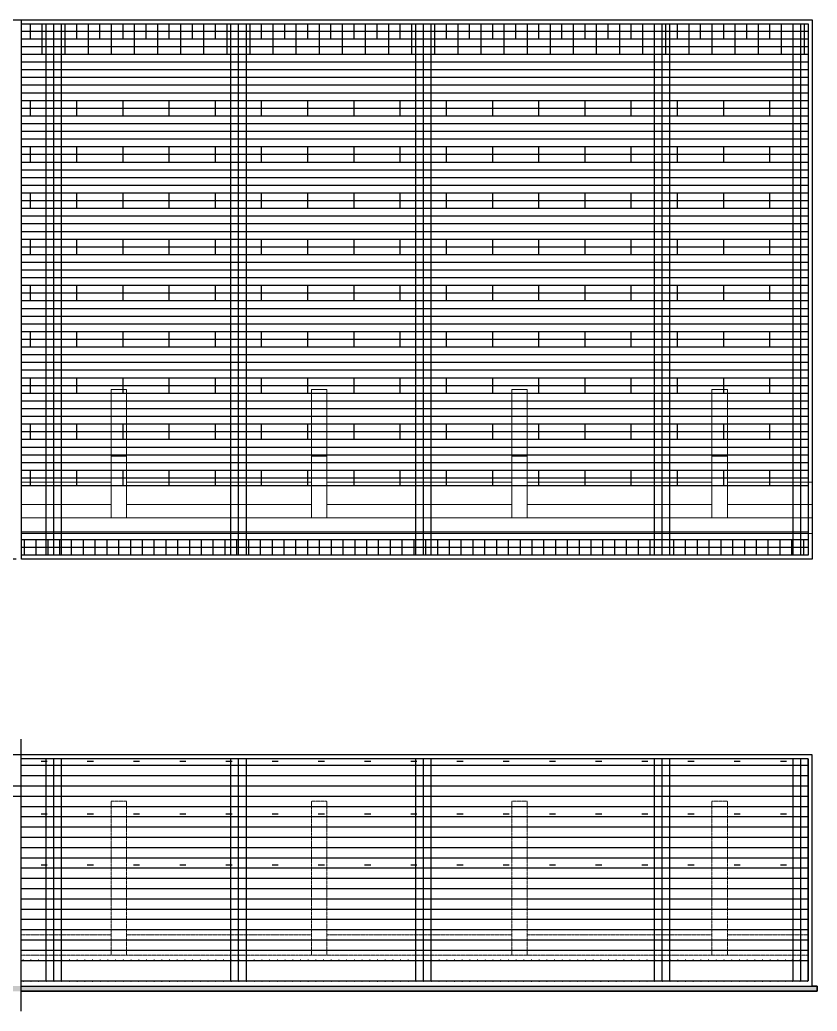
# Model space of a CAD drawing. Header units: centimetres. Extents: x 21448 to 61951, y 7284 to 18464.
# Drawn here: x 52385 to 53938, y 12586 to 14517 of the extents above; entities that cross this region are included whole.
import ezdxf

# ---------------------------------------------------------------- set-up
doc = ezdxf.new("R2010")
doc.units = ezdxf.units.CM
doc.header["$MEASUREMENT"] = 0
doc.linetypes.add('HIDDEN', pattern=[0.375, 0.25, -0.125])
for name, color, linetype, lineweight in [('HATCH', 250, 'Continuous', 9), ('KHUAT', 254, 'HIDDEN', 15), ('THAY', 7, 'Continuous', 25), ('THEPDAI', 3, 'Continuous', 30), ('THEPDOC', 1, 'Continuous', 40)]:
    doc.layers.add(name, color=color, linetype=linetype, lineweight=lineweight)
doc.layers.add('Thep chu', color=1, linetype='Continuous')

msp = doc.modelspace()

# ---------------------------------------------------------------- hatches: boundary and pattern name
at = {"layer": 'HATCH'}
h = msp.add_hatch(dxfattribs=at)
h.set_pattern_fill('AR-CONC', color=256, style=0)
h.set_pattern_definition([(50, (0, 0), (7.1726018, -0.62752135), [0.75, -8.25]), (355, (0, 0), (-1.3875133, 7.5219213), [0.6, -6.6]), (100.4514, (0.598, -0.052), (5.7850938, 6.8943954), [0.6374019, -7.0114211]), (46.1842, (0, 2), (10.6724105, -1.6551901), [1.125, -12.375]), (96.6356, (0.889, 1.862), (9.346627, 9.7411787), [0.9561029, -10.51713]), (351.1842, (0, 2), (9.3466195, 9.741186), [0.9, -9.9]), (21, (1, 1.5), (5.9690705, -4.0261889), [0.75, -8.25]), (326, (1, 1.5), (2.4331533, 7.25150045), [0.6, -6.6]), (71.4514, (1.4974, 1.1645), (8.4022263, 3.225305), [0.6374019, -7.0114211]), (37.5, (0, 0), (0.12159855, 3.32893854), [0, -6.52, 0, -6.7, 0, -6.625]), (7.5, (0, 0), (2.63069537, 3.94411712), [0, -3.82, 0, -6.37, 0, -2.525]), (327.5, (-2.23, 0), (5.33822436, -0.22554872), [0, -2.5, 0, -7.8, 0, -10.35]), (317.5, (-3.23, 0), (5.8318617, 1.00104982), [0, -3.25, 0, -5.18, 0, -7.35])])
h.paths.add_polyline_path([(53937.9, 12634.9), (50827.9, 12634.9), (50827.9, 12624.9), (53937.9, 12624.9)])

# ---------------------------------------------------------------- linework, layer by layer
at = {"layer": 'KHUAT', "color": 4, "linetype": 'ByBlock'}
for p, q in [((52592.9, 13796.5), (52562.9, 13796.5)), ((52562.9, 13546.5), (52562.9, 13796.5)), ((52592.9, 13546.5), (52592.9, 13796.5)), ((52982.9, 13796.5), (52952.9, 13796.5)), ((52952.9, 13546.5), (52952.9, 13796.5)), ((52982.9, 13546.5), (52982.9, 13796.5)), ((53372.9, 13796.5), (53342.9, 13796.5)), ((53342.9, 13546.5), (53342.9, 13796.5)), ((53372.9, 13546.5), (53372.9, 13796.5)), ((53762.9, 13796.5), (53732.9, 13796.5)), ((53732.9, 13546.5), (53732.9, 13796.5)), ((53762.9, 13546.5), (53762.9, 13796.5)), ((52592.9, 13666.5), (52562.9, 13666.5)), ((52982.9, 13666.5), (52952.9, 13666.5)), ((53372.9, 13666.5), (53342.9, 13666.5)), ((53762.9, 13666.5), (53732.9, 13666.5)), ((52562.9, 13616.5), (52387.9, 13616.5)), ((52952.9, 13616.5), (52592.9, 13616.5)), ((53342.9, 13616.5), (52982.9, 13616.5)), ((53732.9, 13616.5), (53372.9, 13616.5)), ((53927.9, 13616.5), (53762.9, 13616.5)), ((52562.9, 13572.5), (52387.9, 13572.5)), ((52952.9, 13572.5), (52592.9, 13572.5)), ((53342.9, 13572.5), (52982.9, 13572.5)), ((53732.9, 13572.5), (53372.9, 13572.5)), ((53927.9, 13572.5), (53762.9, 13572.5)), ((53927.9, 13546.5), (52387.9, 13546.5)), ((53927.9, 13516.5), (52387.9, 13516.5))]:
    msp.add_line(p, q, dxfattribs=at)
at = {"layer": 'KHUAT', "color": 3}
for p, q in [((52562.9, 12994.9), (52562.9, 12694.9)), ((52562.9, 12994.9), (52592.9, 12994.9)), ((52592.9, 12994.9), (52592.9, 12694.9)), ((52952.9, 12994.9), (52952.9, 12694.9)), ((52952.9, 12994.9), (52982.9, 12994.9)), ((52982.9, 12994.9), (52982.9, 12694.9)), ((53342.9, 12994.9), (53342.9, 12694.9)), ((53342.9, 12994.9), (53372.9, 12994.9)), ((53372.9, 12994.9), (53372.9, 12694.9)), ((53732.9, 12994.9), (53732.9, 12694.9)), ((53732.9, 12994.9), (53762.9, 12994.9)), ((53762.9, 12994.9), (53762.9, 12694.9))]:
    msp.add_line(p, q, dxfattribs=at)
at = {"layer": 'KHUAT'}
for p, q in [((52386.8, 12734.9), (52562.9, 12734.9)), ((52592.9, 12734.9), (52952.9, 12734.9)), ((52982.9, 12734.9), (53342.9, 12734.9)), ((53372.9, 12734.9), (53732.9, 12734.9)), ((53762.9, 12734.9), (53920.4, 12734.9)), ((52386.8, 12694.9), (53920.4, 12694.9))]:
    msp.add_line(p, q, dxfattribs=at)
at = {"layer": 'THAY'}
for p, q in [((52387.9, 13466.5), (52387.9, 14516.5)), ((52386.8, 13115.9), (52386.8, 12586)), ((53927.9, 13084.9), (50837.9, 13084.9)), ((53927.9, 12634.9), (53927.9, 13084.9)), ((52386.8, 12634.9), (53927.9, 12634.9)), ((53937.9, 12634.9), (53927.9, 12634.9)), ((53937.9, 12624.9), (53937.9, 12634.9)), ((52386.8, 12624.9), (53937.9, 12624.9))]:
    msp.add_line(p, q, dxfattribs=at)
for points in [[(52377.9, 13466.5), (50837.9, 13466.5), (50837.9, 14516.5), (53927.9, 14516.5), (53927.9, 13466.5), (52387.9, 13466.5)], [(52386.8, 12634.9), (53937.9, 12634.9), (53937.9, 12624.9), (52386.8, 12624.9)]]:
    msp.add_lwpolyline(points, dxfattribs=at)
at = {"layer": 'Thep chu'}
for p, q in [((52387.9, 14509), (53920.4, 14509)), ((52435.4, 14509), (52435.4, 13474)), ((52450.4, 14509), (52450.4, 13474)), ((52465.4, 14509), (52465.4, 13474)), ((52795.4, 14509), (52795.4, 13474)), ((52810.4, 14509), (52810.4, 13474)), ((52825.4, 14509), (52825.4, 13474)), ((53155.4, 14509), (53155.4, 13474)), ((53170.4, 14509), (53170.4, 13474)), ((53185.4, 14509), (53185.4, 13474)), ((53620.4, 14509), (53620.4, 13474)), ((53635.4, 14509), (53635.4, 13474)), ((53650.4, 14509), (53650.4, 13474)), ((53890.4, 14509), (53890.4, 13474)), ((53905.4, 14509), (53905.4, 13474)), ((53920.4, 14509), (53920.4, 13474)), ((53920.4, 14494), (52387.9, 14494)), ((53920.4, 14479), (52387.9, 14479)), ((53920.4, 14464), (52387.9, 14464)), ((53920.4, 14449), (52387.9, 14449)), ((53920.4, 14434), (52387.9, 14434)), ((53920.4, 14419), (52387.9, 14419)), ((53920.4, 14404), (52387.9, 14404)), ((53920.4, 14389), (52387.9, 14389)), ((53920.4, 14374), (52387.9, 14374)), ((53920.4, 14359), (52387.9, 14359)), ((53920.4, 14344), (52387.9, 14344)), ((53920.4, 14329), (52387.9, 14329)), ((53920.4, 14314), (52387.9, 14314)), ((53920.4, 14299), (52387.9, 14299)), ((53920.4, 14284), (52387.9, 14284)), ((53920.4, 14269), (52387.9, 14269)), ((53920.4, 14254), (52387.9, 14254)), ((53920.4, 14239), (52387.9, 14239)), ((53920.4, 14224), (52387.9, 14224)), ((53920.4, 14209), (52387.9, 14209)), ((53920.4, 14194), (52387.9, 14194)), ((53920.4, 14179), (52387.9, 14179)), ((53920.4, 14164), (52387.9, 14164)), ((53920.4, 14149), (52387.9, 14149)), ((53920.4, 14134), (52387.9, 14134)), ((53920.4, 14119), (52387.9, 14119)), ((53920.4, 14104), (52387.9, 14104)), ((53920.4, 14089), (52387.9, 14089)), ((53920.4, 14074), (52387.9, 14074)), ((53920.4, 14059), (52387.9, 14059)), ((53920.4, 14044), (52387.9, 14044)), ((53920.4, 14029), (52387.9, 14029)), ((53920.4, 14014), (52387.9, 14014)), ((53920.4, 13999), (52387.9, 13999)), ((53920.4, 13984), (52387.9, 13984)), ((53920.4, 13969), (52387.9, 13969)), ((53920.4, 13954), (52387.9, 13954)), ((53920.4, 13939), (52387.9, 13939)), ((53920.4, 13924), (52387.9, 13924)), ((53920.4, 13909), (52387.9, 13909)), ((53920.4, 13894), (52387.9, 13894)), ((53920.4, 13879), (52387.9, 13879)), ((53920.4, 13864), (52387.9, 13864)), ((53920.4, 13849), (52387.9, 13849)), ((53920.4, 13834), (52387.9, 13834)), ((53920.4, 13819), (52387.9, 13819)), ((53920.4, 13804), (52387.9, 13804)), ((53920.4, 13789), (52387.9, 13789)), ((53920.4, 13774), (52387.9, 13774)), ((53920.4, 13759), (52387.9, 13759)), ((53920.4, 13744), (52387.9, 13744)), ((53920.4, 13729), (52387.9, 13729)), ((53920.4, 13714), (52387.9, 13714)), ((53920.4, 13699), (52387.9, 13699)), ((53920.4, 13684), (52387.9, 13684)), ((53920.4, 13669), (52387.9, 13669)), ((53920.4, 13654), (52387.9, 13654)), ((53920.4, 13639), (52387.9, 13639)), ((53920.4, 13624), (52387.9, 13624)), ((53920.4, 13609), (52387.9, 13609)), ((53920.4, 13519), (52387.9, 13519)), ((53920.4, 13504), (52387.9, 13504)), ((53920.4, 13489), (52387.9, 13489)), ((53920.4, 13474), (52387.9, 13474)), ((53920.4, 13077.4), (52386.8, 13077.4)), ((52435.4, 13077.4), (52435.4, 12644.9)), ((52450.4, 13077.4), (52450.4, 12644.9)), ((52465.4, 13077.4), (52465.4, 12644.9)), ((52795.4, 13077.4), (52795.4, 12644.9)), ((52810.4, 13077.4), (52810.4, 12644.9)), ((52825.4, 13077.4), (52825.4, 12644.9)), ((53155.4, 13077.4), (53155.4, 12644.9)), ((53170.4, 13077.4), (53170.4, 12644.9)), ((53185.4, 13077.4), (53185.4, 12644.9)), ((53620.4, 13077.4), (53620.4, 12644.9)), ((53635.4, 13077.4), (53635.4, 12644.9)), ((53650.4, 13077.4), (53650.4, 12644.9)), ((53890.4, 13077.4), (53890.4, 12644.9)), ((53905.4, 13077.4), (53905.4, 12644.9)), ((53920.4, 12644.9), (53920.4, 13077.4)), ((53920.4, 13077.4), (53920.4, 12644.9)), ((52386.8, 13064.9), (53920.4, 13064.9)), ((52386.8, 13044.9), (53920.4, 13044.9)), ((50845.4, 13024.9), (53920.4, 13024.9)), ((50845.4, 13004.9), (53920.4, 13004.9)), ((52386.8, 12984.9), (53920.4, 12984.9)), ((52386.8, 12964.9), (53920.4, 12964.9)), ((52386.8, 12944.9), (53920.4, 12944.9)), ((52386.8, 12924.9), (53920.4, 12924.9)), ((52386.8, 12904.9), (53920.4, 12904.9)), ((52386.8, 12884.9), (53920.4, 12884.9)), ((52386.8, 12864.9), (53920.4, 12864.9)), ((52386.8, 12844.9), (53920.4, 12844.9)), ((52386.8, 12824.9), (53920.4, 12824.9)), ((52386.8, 12804.9), (53920.4, 12804.9)), ((52386.8, 12784.9), (53920.4, 12784.9)), ((52386.8, 12764.9), (53920.4, 12764.9)), ((52386.8, 12744.9), (53920.4, 12744.9)), ((52386.8, 12724.9), (53920.4, 12724.9)), ((52386.8, 12704.9), (53920.4, 12704.9)), ((52386.8, 12684.9), (53920.4, 12684.9)), ((52386.8, 12644.9), (53920.4, 12644.9))]:
    msp.add_line(p, q, dxfattribs=at)
at = {"layer": 'THEPDAI'}
for p, q in [((52405.2, 14509), (52405.2, 14479)), ((52427.7, 14509), (52427.7, 14449)), ((52450.2, 14509), (52450.2, 14479)), ((52472.7, 14509), (52472.7, 14449)), ((52495.2, 14509), (52495.2, 14479)), ((52517.7, 14509), (52517.7, 14449)), ((52540.2, 14509), (52540.2, 14479)), ((52562.7, 14509), (52562.7, 14449)), ((52585.2, 14509), (52585.2, 14479)), ((52607.7, 14509), (52607.7, 14449)), ((52630.2, 14509), (52630.2, 14479)), ((52652.7, 14509), (52652.7, 14449)), ((52675.2, 14509), (52675.2, 14479)), ((52697.7, 14509), (52697.7, 14449)), ((52720.2, 14509), (52720.2, 14479)), ((52742.7, 14509), (52742.7, 14449)), ((52765.2, 14509), (52765.2, 14479)), ((52787.7, 14509), (52787.7, 14449)), ((52810.2, 14509), (52810.2, 14479)), ((52832.7, 14509), (52832.7, 14449)), ((52855.2, 14509), (52855.2, 14479)), ((52877.7, 14509), (52877.7, 14449)), ((52900.2, 14509), (52900.2, 14479)), ((52922.7, 14509), (52922.7, 14449)), ((52945.2, 14509), (52945.2, 14479)), ((52967.7, 14509), (52967.7, 14449)), ((52990.2, 14509), (52990.2, 14479)), ((53012.7, 14509), (53012.7, 14449)), ((53035.2, 14509), (53035.2, 14479)), ((53057.7, 14509), (53057.7, 14449)), ((53080.2, 14509), (53080.2, 14479)), ((53102.7, 14509), (53102.7, 14449)), ((53125.2, 14509), (53125.2, 14479)), ((53147.7, 14509), (53147.7, 14449)), ((53170.2, 14509), (53170.2, 14479)), ((53192.7, 14509), (53192.7, 14449)), ((53215.2, 14509), (53215.2, 14479)), ((53237.7, 14509), (53237.7, 14449)), ((53260.2, 14509), (53260.2, 14479)), ((53282.7, 14509), (53282.7, 14449)), ((53305.2, 14509), (53305.2, 14479)), ((53327.7, 14509), (53327.7, 14449)), ((53350.2, 14509), (53350.2, 14479)), ((53372.7, 14509), (53372.7, 14449)), ((53395.2, 14509), (53395.2, 14479)), ((53417.7, 14509), (53417.7, 14449)), ((53440.2, 14509), (53440.2, 14479)), ((53462.7, 14509), (53462.7, 14449)), ((53485.2, 14509), (53485.2, 14479)), ((53507.7, 14509), (53507.7, 14449)), ((53530.2, 14509), (53530.2, 14479)), ((53552.7, 14509), (53552.7, 14449)), ((53575.2, 14509), (53575.2, 14479)), ((53597.7, 14509), (53597.7, 14449)), ((53620.2, 14509), (53620.2, 14479)), ((53642.7, 14509), (53642.7, 14449)), ((53665.2, 14509), (53665.2, 14479)), ((53687.7, 14509), (53687.7, 14449)), ((53710.2, 14509), (53710.2, 14479)), ((53732.7, 14509), (53732.7, 14449)), ((53755.2, 14509), (53755.2, 14479)), ((53777.7, 14509), (53777.7, 14449)), ((53800.2, 14509), (53800.2, 14479)), ((53822.7, 14509), (53822.7, 14449)), ((53845.2, 14509), (53845.2, 14479)), ((53867.7, 14509), (53867.7, 14449)), ((53890.2, 14509), (53890.2, 14479)), ((53912.7, 14509), (53912.7, 14449)), ((52405.2, 14359), (52405.2, 14329)), ((52495.2, 14359), (52495.2, 14329)), ((52585.2, 14359), (52585.2, 14329)), ((52675.2, 14359), (52675.2, 14329)), ((52765.2, 14359), (52765.2, 14329)), ((52855.2, 14359), (52855.2, 14329)), ((52945.2, 14359), (52945.2, 14329)), ((53035.2, 14359), (53035.2, 14329)), ((53125.2, 14359), (53125.2, 14329)), ((53215.2, 14359), (53215.2, 14329)), ((53305.2, 14359), (53305.2, 14329)), ((53395.2, 14359), (53395.2, 14329)), ((53485.2, 14359), (53485.2, 14329)), ((53575.2, 14359), (53575.2, 14329)), ((53665.2, 14359), (53665.2, 14329)), ((53755.2, 14359), (53755.2, 14329)), ((53845.2, 14359), (53845.2, 14329)), ((52405.2, 14269), (52405.2, 14239)), ((52495.2, 14269), (52495.2, 14239)), ((52585.2, 14269), (52585.2, 14239)), ((52675.2, 14269), (52675.2, 14239)), ((52765.2, 14269), (52765.2, 14239)), ((52855.2, 14269), (52855.2, 14239)), ((52945.2, 14269), (52945.2, 14239)), ((53035.2, 14269), (53035.2, 14239)), ((53125.2, 14269), (53125.2, 14239)), ((53215.2, 14269), (53215.2, 14239)), ((53305.2, 14269), (53305.2, 14239)), ((53395.2, 14269), (53395.2, 14239)), ((53485.2, 14269), (53485.2, 14239)), ((53575.2, 14269), (53575.2, 14239)), ((53665.2, 14269), (53665.2, 14239)), ((53755.2, 14269), (53755.2, 14239)), ((53845.2, 14269), (53845.2, 14239)), ((52405.2, 14179), (52405.2, 14149)), ((52495.2, 14179), (52495.2, 14149)), ((52585.2, 14179), (52585.2, 14149)), ((52675.2, 14179), (52675.2, 14149)), ((52765.2, 14179), (52765.2, 14149)), ((52855.2, 14179), (52855.2, 14149)), ((52945.2, 14179), (52945.2, 14149)), ((53035.2, 14179), (53035.2, 14149)), ((53125.2, 14179), (53125.2, 14149)), ((53215.2, 14179), (53215.2, 14149)), ((53305.2, 14179), (53305.2, 14149)), ((53395.2, 14179), (53395.2, 14149)), ((53485.2, 14179), (53485.2, 14149)), ((53575.2, 14179), (53575.2, 14149)), ((53665.2, 14179), (53665.2, 14149)), ((53755.2, 14179), (53755.2, 14149)), ((53845.2, 14179), (53845.2, 14149)), ((52405.2, 14089), (52405.2, 14059)), ((52495.2, 14089), (52495.2, 14059)), ((52585.2, 14089), (52585.2, 14059)), ((52675.2, 14089), (52675.2, 14059)), ((52765.2, 14089), (52765.2, 14059)), ((52855.2, 14089), (52855.2, 14059)), ((52945.2, 14089), (52945.2, 14059)), ((53035.2, 14089), (53035.2, 14059)), ((53125.2, 14089), (53125.2, 14059)), ((53215.2, 14089), (53215.2, 14059)), ((53305.2, 14089), (53305.2, 14059)), ((53395.2, 14089), (53395.2, 14059)), ((53485.2, 14089), (53485.2, 14059)), ((53575.2, 14089), (53575.2, 14059)), ((53665.2, 14089), (53665.2, 14059)), ((53755.2, 14089), (53755.2, 14059)), ((53845.2, 14089), (53845.2, 14059)), ((52405.2, 13999), (52405.2, 13969)), ((52495.2, 13999), (52495.2, 13969)), ((52585.2, 13999), (52585.2, 13969)), ((52675.2, 13999), (52675.2, 13969)), ((52765.2, 13999), (52765.2, 13969)), ((52855.2, 13999), (52855.2, 13969)), ((52945.2, 13999), (52945.2, 13969)), ((53035.2, 13999), (53035.2, 13969)), ((53125.2, 13999), (53125.2, 13969)), ((53215.2, 13999), (53215.2, 13969)), ((53305.2, 13999), (53305.2, 13969)), ((53395.2, 13999), (53395.2, 13969)), ((53485.2, 13999), (53485.2, 13969)), ((53575.2, 13999), (53575.2, 13969)), ((53665.2, 13999), (53665.2, 13969)), ((53755.2, 13999), (53755.2, 13969)), ((53845.2, 13999), (53845.2, 13969)), ((52405.2, 13909), (52405.2, 13879)), ((52495.2, 13909), (52495.2, 13879)), ((52585.2, 13909), (52585.2, 13879)), ((52675.2, 13909), (52675.2, 13879)), ((52765.2, 13909), (52765.2, 13879)), ((52855.2, 13909), (52855.2, 13879)), ((52945.2, 13909), (52945.2, 13879)), ((53035.2, 13909), (53035.2, 13879)), ((53125.2, 13909), (53125.2, 13879)), ((53215.2, 13909), (53215.2, 13879)), ((53305.2, 13909), (53305.2, 13879)), ((53395.2, 13909), (53395.2, 13879)), ((53485.2, 13909), (53485.2, 13879)), ((53575.2, 13909), (53575.2, 13879)), ((53665.2, 13909), (53665.2, 13879)), ((53755.2, 13909), (53755.2, 13879)), ((53845.2, 13909), (53845.2, 13879)), ((52405.2, 13819), (52405.2, 13789)), ((52495.2, 13819), (52495.2, 13789)), ((52585.2, 13819), (52585.2, 13789)), ((52675.2, 13819), (52675.2, 13789)), ((52765.2, 13819), (52765.2, 13789)), ((52855.2, 13819), (52855.2, 13789)), ((52945.2, 13819), (52945.2, 13789)), ((53035.2, 13819), (53035.2, 13789)), ((53125.2, 13819), (53125.2, 13789)), ((53215.2, 13819), (53215.2, 13789)), ((53305.2, 13819), (53305.2, 13789)), ((53395.2, 13819), (53395.2, 13789)), ((53485.2, 13819), (53485.2, 13789)), ((53575.2, 13819), (53575.2, 13789)), ((53665.2, 13819), (53665.2, 13789)), ((53755.2, 13819), (53755.2, 13789)), ((53845.2, 13819), (53845.2, 13789)), ((52405.2, 13729), (52405.2, 13699)), ((52495.2, 13729), (52495.2, 13699)), ((52585.2, 13729), (52585.2, 13699)), ((52675.2, 13729), (52675.2, 13699)), ((52765.2, 13729), (52765.2, 13699)), ((52855.2, 13729), (52855.2, 13699)), ((52945.2, 13729), (52945.2, 13699)), ((53035.2, 13729), (53035.2, 13699)), ((53125.2, 13729), (53125.2, 13699)), ((53215.2, 13729), (53215.2, 13699)), ((53305.2, 13729), (53305.2, 13699)), ((53395.2, 13729), (53395.2, 13699)), ((53485.2, 13729), (53485.2, 13699)), ((53575.2, 13729), (53575.2, 13699)), ((53665.2, 13729), (53665.2, 13699)), ((53755.2, 13729), (53755.2, 13699)), ((53845.2, 13729), (53845.2, 13699)), ((52405.2, 13639), (52405.2, 13609)), ((52495.2, 13639), (52495.2, 13609)), ((52585.2, 13639), (52585.2, 13609)), ((52675.2, 13639), (52675.2, 13609)), ((52765.2, 13639), (52765.2, 13609)), ((52855.2, 13639), (52855.2, 13609)), ((52945.2, 13639), (52945.2, 13609)), ((53035.2, 13639), (53035.2, 13609)), ((53125.2, 13639), (53125.2, 13609)), ((53215.2, 13639), (53215.2, 13609)), ((53305.2, 13639), (53305.2, 13609)), ((53395.2, 13639), (53395.2, 13609)), ((53485.2, 13639), (53485.2, 13609)), ((53575.2, 13639), (53575.2, 13609)), ((53665.2, 13639), (53665.2, 13609)), ((53755.2, 13639), (53755.2, 13609)), ((53845.2, 13639), (53845.2, 13609)), ((52393.7, 13474), (52393.7, 13504)), ((52416.7, 13474), (52416.7, 13504)), ((52439.7, 13474), (52439.7, 13504)), ((52462.7, 13474), (52462.7, 13504)), ((52485.7, 13474), (52485.7, 13504)), ((52508.7, 13474), (52508.7, 13504)), ((52531.7, 13474), (52531.7, 13504)), ((52554.7, 13474), (52554.7, 13504)), ((52577.7, 13474), (52577.7, 13504)), ((52600.7, 13474), (52600.7, 13504)), ((52623.7, 13474), (52623.7, 13504)), ((52646.7, 13474), (52646.7, 13504)), ((52669.7, 13474), (52669.7, 13504)), ((52692.7, 13474), (52692.7, 13504)), ((52715.7, 13474), (52715.7, 13504)), ((52738.7, 13474), (52738.7, 13504)), ((52761.7, 13474), (52761.7, 13504)), ((52784.7, 13474), (52784.7, 13504)), ((52807.7, 13474), (52807.7, 13504)), ((52830.7, 13474), (52830.7, 13504)), ((52853.7, 13474), (52853.7, 13504)), ((52876.7, 13474), (52876.7, 13504)), ((52899.7, 13474), (52899.7, 13504)), ((52922.7, 13474), (52922.7, 13504)), ((52945.7, 13474), (52945.7, 13504)), ((52968.7, 13474), (52968.7, 13504)), ((52991.7, 13474), (52991.7, 13504)), ((53014.7, 13474), (53014.7, 13504)), ((53037.7, 13474), (53037.7, 13504)), ((53060.7, 13474), (53060.7, 13504)), ((53083.7, 13474), (53083.7, 13504)), ((53106.7, 13474), (53106.7, 13504)), ((53129.7, 13474), (53129.7, 13504)), ((53152.7, 13474), (53152.7, 13504)), ((53175.7, 13474), (53175.7, 13504)), ((53198.7, 13474), (53198.7, 13504)), ((53221.7, 13474), (53221.7, 13504)), ((53244.7, 13474), (53244.7, 13504)), ((53267.7, 13474), (53267.7, 13504)), ((53290.7, 13474), (53290.7, 13504)), ((53313.7, 13474), (53313.7, 13504)), ((53336.7, 13474), (53336.7, 13504)), ((53359.7, 13474), (53359.7, 13504)), ((53382.7, 13474), (53382.7, 13504)), ((53405.7, 13474), (53405.7, 13504)), ((53428.7, 13474), (53428.7, 13504)), ((53451.7, 13474), (53451.7, 13504)), ((53474.7, 13474), (53474.7, 13504)), ((53497.7, 13474), (53497.7, 13504)), ((53520.7, 13474), (53520.7, 13504)), ((53543.7, 13474), (53543.7, 13504)), ((53566.7, 13474), (53566.7, 13504)), ((53589.7, 13474), (53589.7, 13504)), ((53612.7, 13474), (53612.7, 13504)), ((53635.7, 13474), (53635.7, 13504)), ((53658.7, 13474), (53658.7, 13504)), ((53681.7, 13474), (53681.7, 13504)), ((53704.7, 13474), (53704.7, 13504)), ((53727.7, 13474), (53727.7, 13504)), ((53750.7, 13474), (53750.7, 13504)), ((53773.7, 13474), (53773.7, 13504)), ((53796.7, 13474), (53796.7, 13504)), ((53819.7, 13474), (53819.7, 13504)), ((53842.7, 13474), (53842.7, 13504)), ((53865.7, 13474), (53865.7, 13504)), ((53888.7, 13474), (53888.7, 13504)), ((53911.7, 13474), (53911.7, 13504)), ((52426.2, 13073), (52438.2, 13073)), ((52516.2, 13073), (52528.2, 13073)), ((52606.2, 13073), (52618.2, 13073)), ((52696.2, 13073), (52708.2, 13073)), ((52786.2, 13073), (52798.2, 13073)), ((52876.2, 13073), (52888.2, 13073)), ((52966.2, 13073), (52978.2, 13073)), ((53056.2, 13073), (53068.2, 13073)), ((53146.2, 13073), (53158.2, 13073)), ((53236.2, 13073), (53248.2, 13073)), ((53326.2, 13073), (53338.2, 13073)), ((53416.2, 13073), (53428.2, 13073)), ((53506.2, 13073), (53518.2, 13073)), ((53596.2, 13073), (53608.2, 13073)), ((53686.2, 13073), (53698.2, 13073)), ((53776.2, 13073), (53788.2, 13073)), ((53866.2, 13073), (53878.2, 13073)), ((52426.2, 12970.3), (52438.2, 12970.3)), ((52516.2, 12970.3), (52528.2, 12970.3)), ((52606.2, 12970.3), (52618.2, 12970.3)), ((52696.2, 12970.3), (52708.2, 12970.3)), ((52786.2, 12970.3), (52798.2, 12970.3)), ((52876.2, 12970.3), (52888.2, 12970.3)), ((52966.2, 12970.3), (52978.2, 12970.3)), ((53056.2, 12970.3), (53068.2, 12970.3)), ((53146.2, 12970.3), (53158.2, 12970.3)), ((53236.2, 12970.3), (53248.2, 12970.3)), ((53326.2, 12970.3), (53338.2, 12970.3)), ((53416.2, 12970.3), (53428.2, 12970.3)), ((53506.2, 12970.3), (53518.2, 12970.3)), ((53596.2, 12970.3), (53608.2, 12970.3)), ((53686.2, 12970.3), (53698.2, 12970.3)), ((53776.2, 12970.3), (53788.2, 12970.3)), ((53866.2, 12970.3), (53878.2, 12970.3)), ((52426.2, 12870.7), (52438.2, 12870.7)), ((52516.2, 12870.7), (52528.2, 12870.7)), ((52606.2, 12870.7), (52618.2, 12870.7)), ((52696.2, 12870.7), (52708.2, 12870.7)), ((52786.2, 12870.7), (52798.2, 12870.7)), ((52876.2, 12870.7), (52888.2, 12870.7)), ((52966.2, 12870.7), (52978.2, 12870.7)), ((53056.2, 12870.7), (53068.2, 12870.7)), ((53146.2, 12870.7), (53158.2, 12870.7)), ((53236.2, 12870.7), (53248.2, 12870.7)), ((53326.2, 12870.7), (53338.2, 12870.7)), ((53416.2, 12870.7), (53428.2, 12870.7)), ((53506.2, 12870.7), (53518.2, 12870.7)), ((53596.2, 12870.7), (53608.2, 12870.7)), ((53686.2, 12870.7), (53698.2, 12870.7)), ((53776.2, 12870.7), (53788.2, 12870.7)), ((53866.2, 12870.7), (53878.2, 12870.7))]:
    msp.add_line(p, q, dxfattribs=at)
at = {"layer": 'THEPDOC', "const_width": 1}
for points in [[(52390.9, 12686.1, -1), (52391.9, 12686.1, -1)], [(52405.9, 12686.1, -1), (52406.9, 12686.1, -1)], [(52420.9, 12686.1, -1), (52421.9, 12686.1, -1)], [(52435.9, 12686.1, -1), (52436.9, 12686.1, -1)], [(52450.9, 12686.1, -1), (52451.9, 12686.1, -1)], [(52465.9, 12686.1, -1), (52466.9, 12686.1, -1)], [(52480.9, 12686.1, -1), (52481.9, 12686.1, -1)], [(52495.9, 12686.1, -1), (52496.9, 12686.1, -1)], [(52510.9, 12686.1, -1), (52511.9, 12686.1, -1)], [(52525.9, 12686.1, -1), (52526.9, 12686.1, -1)], [(52540.9, 12686.1, -1), (52541.9, 12686.1, -1)], [(52555.9, 12686.1, -1), (52556.9, 12686.1, -1)], [(52570.9, 12686.1, -1), (52571.9, 12686.1, -1)], [(52585.9, 12686.1, -1), (52586.9, 12686.1, -1)], [(52600.9, 12686.1, -1), (52601.9, 12686.1, -1)], [(52615.9, 12686.1, -1), (52616.9, 12686.1, -1)], [(52630.9, 12686.1, -1), (52631.9, 12686.1, -1)], [(52645.9, 12686.1, -1), (52646.9, 12686.1, -1)], [(52660.9, 12686.1, -1), (52661.9, 12686.1, -1)], [(52675.9, 12686.1, -1), (52676.9, 12686.1, -1)], [(52690.9, 12686.1, -1), (52691.9, 12686.1, -1)], [(52705.9, 12686.1, -1), (52706.9, 12686.1, -1)], [(52720.9, 12686.1, -1), (52721.9, 12686.1, -1)], [(52735.9, 12686.1, -1), (52736.9, 12686.1, -1)], [(52750.9, 12686.1, -1), (52751.9, 12686.1, -1)], [(52765.9, 12686.1, -1), (52766.9, 12686.1, -1)], [(52780.9, 12686.1, -1), (52781.9, 12686.1, -1)], [(52795.9, 12686.1, -1), (52796.9, 12686.1, -1)], [(52810.9, 12686.1, -1), (52811.9, 12686.1, -1)], [(52825.9, 12686.1, -1), (52826.9, 12686.1, -1)], [(52840.9, 12686.1, -1), (52841.9, 12686.1, -1)], [(52855.9, 12686.1, -1), (52856.9, 12686.1, -1)], [(52870.9, 12686.1, -1), (52871.9, 12686.1, -1)], [(52885.9, 12686.1, -1), (52886.9, 12686.1, -1)], [(52900.9, 12686.1, -1), (52901.9, 12686.1, -1)], [(52915.9, 12686.1, -1), (52916.9, 12686.1, -1)], [(52930.9, 12686.1, -1), (52931.9, 12686.1, -1)], [(52945.9, 12686.1, -1), (52946.9, 12686.1, -1)], [(52960.9, 12686.1, -1), (52961.9, 12686.1, -1)], [(52975.9, 12686.1, -1), (52976.9, 12686.1, -1)], [(52990.9, 12686.1, -1), (52991.9, 12686.1, -1)], [(53005.9, 12686.1, -1), (53006.9, 12686.1, -1)], [(53020.9, 12686.1, -1), (53021.9, 12686.1, -1)], [(53035.9, 12686.1, -1), (53036.9, 12686.1, -1)], [(53050.9, 12686.1, -1), (53051.9, 12686.1, -1)], [(53065.9, 12686.1, -1), (53066.9, 12686.1, -1)], [(53080.9, 12686.1, -1), (53081.9, 12686.1, -1)], [(53095.9, 12686.1, -1), (53096.9, 12686.1, -1)], [(53110.9, 12686.1, -1), (53111.9, 12686.1, -1)], [(53125.9, 12686.1, -1), (53126.9, 12686.1, -1)], [(53140.9, 12686.1, -1), (53141.9, 12686.1, -1)], [(53155.9, 12686.1, -1), (53156.9, 12686.1, -1)], [(53170.9, 12686.1, -1), (53171.9, 12686.1, -1)], [(53185.9, 12686.1, -1), (53186.9, 12686.1, -1)], [(53200.9, 12686.1, -1), (53201.9, 12686.1, -1)], [(53215.9, 12686.1, -1), (53216.9, 12686.1, -1)], [(53230.9, 12686.1, -1), (53231.9, 12686.1, -1)], [(53245.9, 12686.1, -1), (53246.9, 12686.1, -1)], [(53260.9, 12686.1, -1), (53261.9, 12686.1, -1)], [(53275.9, 12686.1, -1), (53276.9, 12686.1, -1)], [(53290.9, 12686.1, -1), (53291.9, 12686.1, -1)], [(53305.9, 12686.1, -1), (53306.9, 12686.1, -1)], [(53320.9, 12686.1, -1), (53321.9, 12686.1, -1)], [(53335.9, 12686.1, -1), (53336.9, 12686.1, -1)], [(53350.9, 12686.1, -1), (53351.9, 12686.1, -1)], [(53365.9, 12686.1, -1), (53366.9, 12686.1, -1)], [(53380.9, 12686.1, -1), (53381.9, 12686.1, -1)], [(53395.9, 12686.1, -1), (53396.9, 12686.1, -1)], [(53410.9, 12686.1, -1), (53411.9, 12686.1, -1)], [(53425.9, 12686.1, -1), (53426.9, 12686.1, -1)], [(53440.9, 12686.1, -1), (53441.9, 12686.1, -1)], [(53455.9, 12686.1, -1), (53456.9, 12686.1, -1)], [(53470.9, 12686.1, -1), (53471.9, 12686.1, -1)], [(53485.9, 12686.1, -1), (53486.9, 12686.1, -1)], [(53500.9, 12686.1, -1), (53501.9, 12686.1, -1)], [(53515.9, 12686.1, -1), (53516.9, 12686.1, -1)], [(53530.9, 12686.1, -1), (53531.9, 12686.1, -1)], [(53545.9, 12686.1, -1), (53546.9, 12686.1, -1)], [(53560.9, 12686.1, -1), (53561.9, 12686.1, -1)], [(53575.9, 12686.1, -1), (53576.9, 12686.1, -1)], [(53590.9, 12686.1, -1), (53591.9, 12686.1, -1)], [(53605.9, 12686.1, -1), (53606.9, 12686.1, -1)], [(53620.9, 12686.1, -1), (53621.9, 12686.1, -1)], [(53635.9, 12686.1, -1), (53636.9, 12686.1, -1)], [(53650.9, 12686.1, -1), (53651.9, 12686.1, -1)], [(53665.9, 12686.1, -1), (53666.9, 12686.1, -1)], [(53680.9, 12686.1, -1), (53681.9, 12686.1, -1)], [(53695.9, 12686.1, -1), (53696.9, 12686.1, -1)], [(53710.9, 12686.1, -1), (53711.9, 12686.1, -1)], [(53725.9, 12686.1, -1), (53726.9, 12686.1, -1)], [(53740.9, 12686.1, -1), (53741.9, 12686.1, -1)], [(53755.9, 12686.1, -1), (53756.9, 12686.1, -1)], [(53770.9, 12686.1, -1), (53771.9, 12686.1, -1)], [(53785.9, 12686.1, -1), (53786.9, 12686.1, -1)], [(53800.9, 12686.1, -1), (53801.9, 12686.1, -1)], [(53815.9, 12686.1, -1), (53816.9, 12686.1, -1)], [(53830.9, 12686.1, -1), (53831.9, 12686.1, -1)], [(53845.9, 12686.1, -1), (53846.9, 12686.1, -1)], [(53860.9, 12686.1, -1), (53861.9, 12686.1, -1)], [(53875.9, 12686.1, -1), (53876.9, 12686.1, -1)], [(53888.9, 12686.1, -1), (53889.9, 12686.1, -1)], [(53903.9, 12686.1, -1), (53904.9, 12686.1, -1)], [(53918.9, 12686.1, -1), (53919.9, 12686.1, -1)], [(52390.9, 12643.8, 1), (52391.9, 12643.8, 1)], [(52405.9, 12643.8, 1), (52406.9, 12643.8, 1)], [(52420.9, 12643.8, 1), (52421.9, 12643.8, 1)], [(52435.9, 12643.8, 1), (52436.9, 12643.8, 1)], [(52450.9, 12643.8, 1), (52451.9, 12643.8, 1)], [(52465.9, 12643.8, 1), (52466.9, 12643.8, 1)], [(52480.9, 12643.8, 1), (52481.9, 12643.8, 1)], [(52495.9, 12643.8, 1), (52496.9, 12643.8, 1)], [(52510.9, 12643.8, 1), (52511.9, 12643.8, 1)], [(52525.9, 12643.8, 1), (52526.9, 12643.8, 1)], [(52540.9, 12643.8, 1), (52541.9, 12643.8, 1)], [(52555.9, 12643.8, 1), (52556.9, 12643.8, 1)], [(52570.9, 12643.8, 1), (52571.9, 12643.8, 1)], [(52585.9, 12643.8, 1), (52586.9, 12643.8, 1)], [(52600.9, 12643.8, 1), (52601.9, 12643.8, 1)], [(52615.9, 12643.8, 1), (52616.9, 12643.8, 1)], [(52630.9, 12643.8, 1), (52631.9, 12643.8, 1)], [(52645.9, 12643.8, 1), (52646.9, 12643.8, 1)], [(52660.9, 12643.8, 1), (52661.9, 12643.8, 1)], [(52675.9, 12643.8, 1), (52676.9, 12643.8, 1)], [(52690.9, 12643.8, 1), (52691.9, 12643.8, 1)], [(52705.9, 12643.8, 1), (52706.9, 12643.8, 1)], [(52720.9, 12643.8, 1), (52721.9, 12643.8, 1)], [(52735.9, 12643.8, 1), (52736.9, 12643.8, 1)], [(52750.9, 12643.8, 1), (52751.9, 12643.8, 1)], [(52765.9, 12643.8, 1), (52766.9, 12643.8, 1)], [(52780.9, 12643.8, 1), (52781.9, 12643.8, 1)], [(52795.9, 12643.8, 1), (52796.9, 12643.8, 1)], [(52810.9, 12643.8, 1), (52811.9, 12643.8, 1)], [(52825.9, 12643.8, 1), (52826.9, 12643.8, 1)], [(52840.9, 12643.8, 1), (52841.9, 12643.8, 1)], [(52855.9, 12643.8, 1), (52856.9, 12643.8, 1)], [(52870.9, 12643.8, 1), (52871.9, 12643.8, 1)], [(52885.9, 12643.8, 1), (52886.9, 12643.8, 1)], [(52900.9, 12643.8, 1), (52901.9, 12643.8, 1)], [(52915.9, 12643.8, 1), (52916.9, 12643.8, 1)], [(52930.9, 12643.8, 1), (52931.9, 12643.8, 1)], [(52945.9, 12643.8, 1), (52946.9, 12643.8, 1)], [(52960.9, 12643.8, 1), (52961.9, 12643.8, 1)], [(52975.9, 12643.8, 1), (52976.9, 12643.8, 1)], [(52990.9, 12643.8, 1), (52991.9, 12643.8, 1)], [(53005.9, 12643.8, 1), (53006.9, 12643.8, 1)], [(53020.9, 12643.8, 1), (53021.9, 12643.8, 1)], [(53035.9, 12643.8, 1), (53036.9, 12643.8, 1)], [(53050.9, 12643.8, 1), (53051.9, 12643.8, 1)], [(53065.9, 12643.8, 1), (53066.9, 12643.8, 1)], [(53080.9, 12643.8, 1), (53081.9, 12643.8, 1)], [(53095.9, 12643.8, 1), (53096.9, 12643.8, 1)], [(53110.9, 12643.8, 1), (53111.9, 12643.8, 1)], [(53125.9, 12643.8, 1), (53126.9, 12643.8, 1)], [(53140.9, 12643.8, 1), (53141.9, 12643.8, 1)], [(53155.9, 12643.8, 1), (53156.9, 12643.8, 1)], [(53170.9, 12643.8, 1), (53171.9, 12643.8, 1)], [(53185.9, 12643.8, 1), (53186.9, 12643.8, 1)], [(53200.9, 12643.8, 1), (53201.9, 12643.8, 1)], [(53215.9, 12643.8, 1), (53216.9, 12643.8, 1)], [(53230.9, 12643.8, 1), (53231.9, 12643.8, 1)], [(53245.9, 12643.8, 1), (53246.9, 12643.8, 1)], [(53260.9, 12643.8, 1), (53261.9, 12643.8, 1)], [(53275.9, 12643.8, 1), (53276.9, 12643.8, 1)], [(53290.9, 12643.8, 1), (53291.9, 12643.8, 1)], [(53305.9, 12643.8, 1), (53306.9, 12643.8, 1)], [(53320.9, 12643.8, 1), (53321.9, 12643.8, 1)], [(53335.9, 12643.8, 1), (53336.9, 12643.8, 1)], [(53350.9, 12643.8, 1), (53351.9, 12643.8, 1)], [(53365.9, 12643.8, 1), (53366.9, 12643.8, 1)], [(53380.9, 12643.8, 1), (53381.9, 12643.8, 1)], [(53395.9, 12643.8, 1), (53396.9, 12643.8, 1)], [(53410.9, 12643.8, 1), (53411.9, 12643.8, 1)], [(53425.9, 12643.8, 1), (53426.9, 12643.8, 1)], [(53440.9, 12643.8, 1), (53441.9, 12643.8, 1)], [(53455.9, 12643.8, 1), (53456.9, 12643.8, 1)], [(53470.9, 12643.8, 1), (53471.9, 12643.8, 1)], [(53485.9, 12643.8, 1), (53486.9, 12643.8, 1)], [(53500.9, 12643.8, 1), (53501.9, 12643.8, 1)], [(53515.9, 12643.8, 1), (53516.9, 12643.8, 1)], [(53530.9, 12643.8, 1), (53531.9, 12643.8, 1)], [(53545.9, 12643.8, 1), (53546.9, 12643.8, 1)], [(53560.9, 12643.8, 1), (53561.9, 12643.8, 1)], [(53575.9, 12643.8, 1), (53576.9, 12643.8, 1)], [(53590.9, 12643.8, 1), (53591.9, 12643.8, 1)], [(53605.9, 12643.8, 1), (53606.9, 12643.8, 1)], [(53620.9, 12643.8, 1), (53621.9, 12643.8, 1)], [(53635.9, 12643.8, 1), (53636.9, 12643.8, 1)], [(53650.9, 12643.8, 1), (53651.9, 12643.8, 1)], [(53665.9, 12643.8, 1), (53666.9, 12643.8, 1)], [(53680.9, 12643.8, 1), (53681.9, 12643.8, 1)], [(53695.9, 12643.8, 1), (53696.9, 12643.8, 1)], [(53710.9, 12643.8, 1), (53711.9, 12643.8, 1)], [(53725.9, 12643.8, 1), (53726.9, 12643.8, 1)], [(53740.9, 12643.8, 1), (53741.9, 12643.8, 1)], [(53755.9, 12643.8, 1), (53756.9, 12643.8, 1)], [(53770.9, 12643.8, 1), (53771.9, 12643.8, 1)], [(53785.9, 12643.8, 1), (53786.9, 12643.8, 1)], [(53800.9, 12643.8, 1), (53801.9, 12643.8, 1)], [(53815.9, 12643.8, 1), (53816.9, 12643.8, 1)], [(53830.9, 12643.8, 1), (53831.9, 12643.8, 1)], [(53845.9, 12643.8, 1), (53846.9, 12643.8, 1)], [(53860.9, 12643.8, 1), (53861.9, 12643.8, 1)], [(53875.9, 12643.8, 1), (53876.9, 12643.8, 1)], [(53888.9, 12643.8, 1), (53889.9, 12643.8, 1)], [(53903.9, 12643.8, 1), (53904.9, 12643.8, 1)], [(53918.9, 12643.8, 1), (53919.9, 12643.8, 1)]]:
    msp.add_lwpolyline(points, format="xyb", close=True, dxfattribs=at)

doc.saveas('drawing.dxf')
